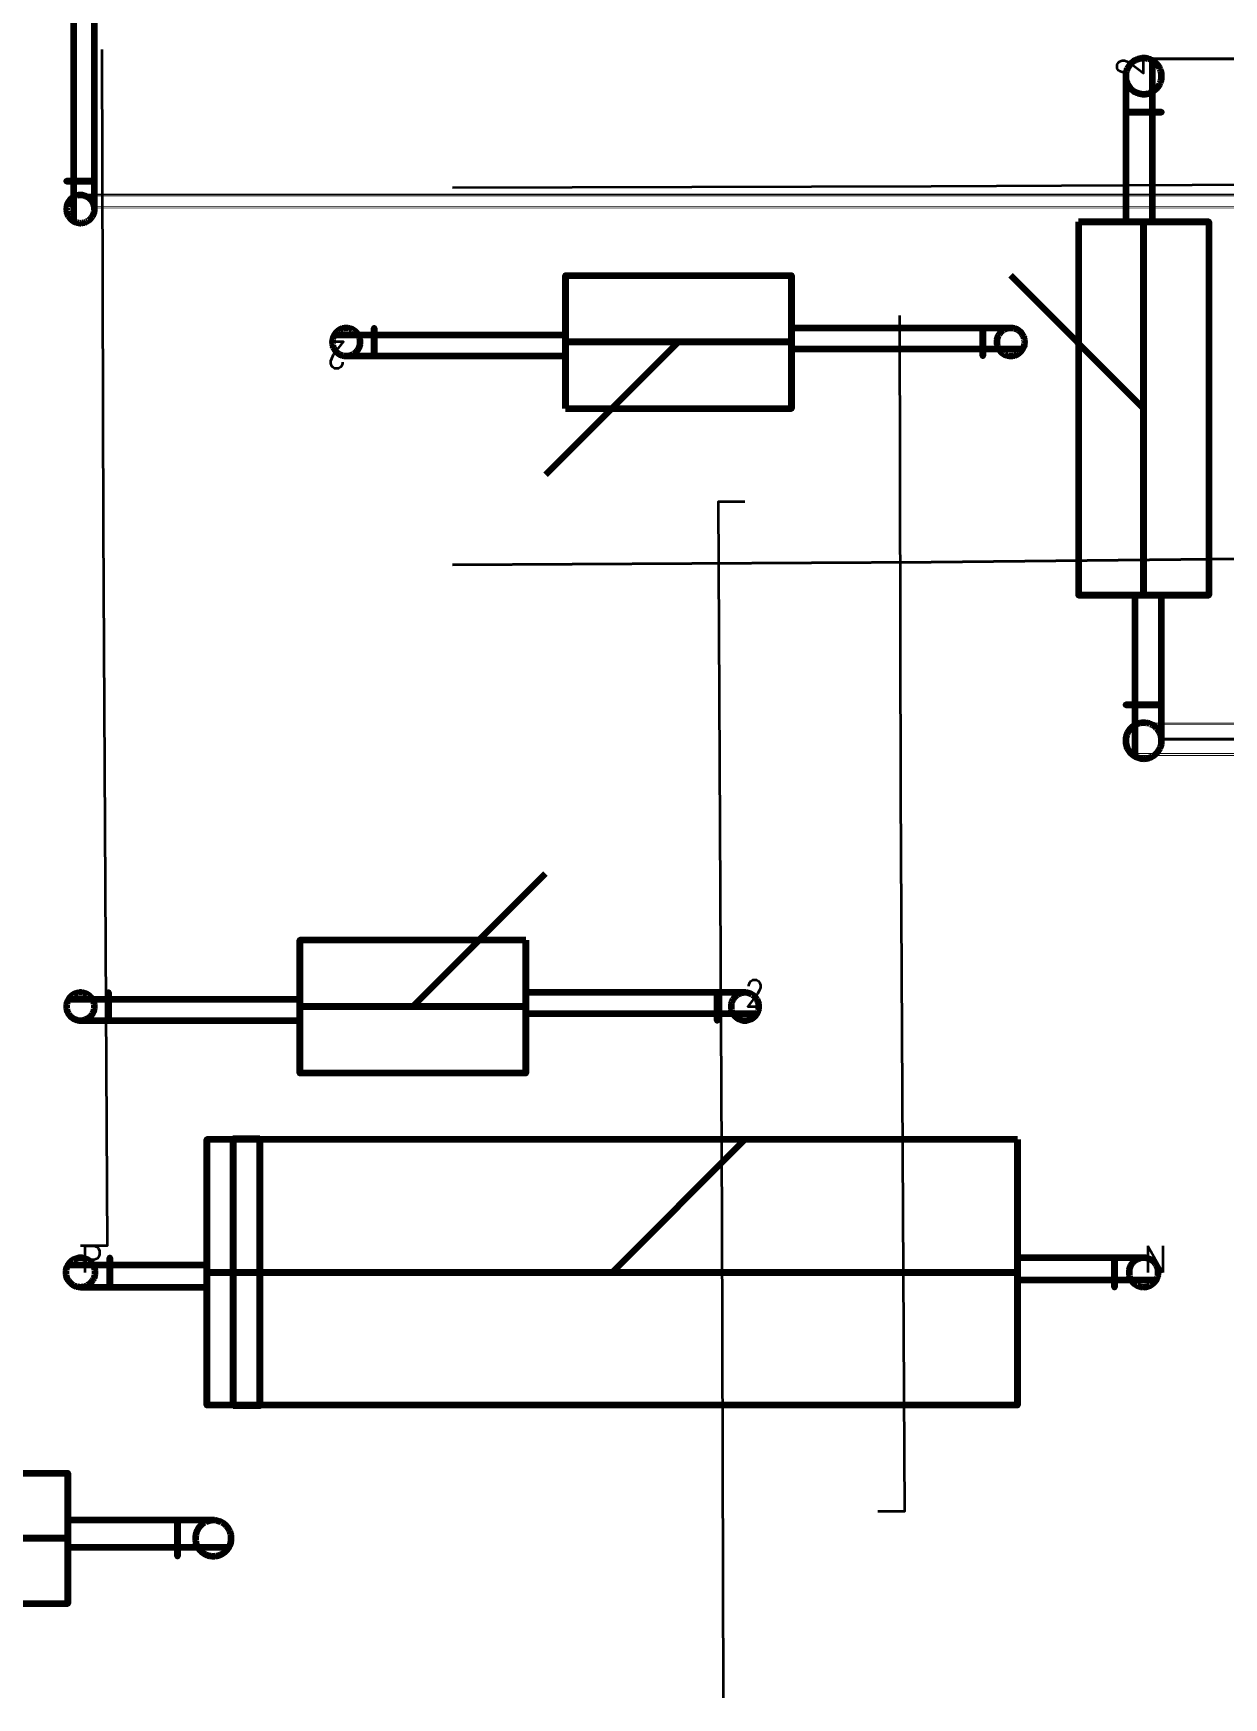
# Model space of a CAD drawing. Header units: inches. Extents: x -0.4 to 8, y -0.5 to 10.5.
# Drawn here: x 3.164 to 4.06, y 4.58 to 5.832 of the extents above; entities that cross this region are included whole.
import ezdxf

# ---------------------------------------------------------------- set-up
doc = ezdxf.new("R2010")
doc.units = ezdxf.units.IN
doc.header["$LTSCALE"] = 0.504853
doc.header["$MEASUREMENT"] = 0
for name, color, linetype in [('1', 7, 'Continuous'), ('2', 7, 'Continuous'), ('25', 7, 'Continuous'), ('3', 7, 'Continuous'), ('35', 7, 'Continuous'), ('5', 7, 'Continuous')]:
    doc.layers.add(name, color=color, linetype=linetype)
doc.styles.get("Standard").update_dxf_attribs({"font": 'ROMANS.SHX'})

# ---------------------------------------------------------------- blocks, each defined once
blk = doc.blocks.new('C12')
at = {"layer": '3', "color": 2, "linetype": 'Continuous', "lineweight": 211, "insert": (0, 0.02), "char_height": 0.02, "attachment_point": 1}
blk.add_mtext('{\\W210.000000;1}', dxfattribs=at)
blk = doc.blocks.new('C11')
at = {"layer": '1', "color": 2, "linetype": 'Continuous', "lineweight": 211}
for points, weights, knots in [([(0, -0.0105, -0.082), (-0.018187, -0.0105, -0.082), (-0.009093, 0.00525, -0.082), (0, 0.021, -0.082), (0.009093, 0.00525, -0.082), (0.018187, -0.0105, -0.082), (0, -0.0105, -0.082)], [1, 0.5, 1, 0.5, 1, 0.5, 1], [0, 0, 0, 0.33333333, 0.33333333, 0.66666667, 0.66666667, 1, 1, 1]), ([(0, -0.0105, 0.029), (-0.018187, -0.0105, 0.029), (-0.009093, 0.00525, 0.029), (0, 0.021, 0.029), (0.009093, 0.00525, 0.029), (0.018187, -0.0105, 0.029), (0, -0.0105, 0.029)], [1, 0.5, 1, 0.5, 1, 0.5, 1], [0, 0, 0, 0.33333333, 0.33333333, 0.66666667, 0.66666667, 1, 1, 1]), ([(0.165, 0.00525, 0.059093), (0.093, 0.00525, 0.059093), (0.021, 0.00525, 0.059093), (-0.009093, 0.00525, 0.059093), (-0.009093, 0.00525, 0.029), (-0.009093, 0.00525, -0.0265), (-0.009093, 0.00525, -0.082)], [1, 1, 1, 0.707106781187, 1, 1, 1], [0, 0, 0, 0.50579827, 0.50579827, 0.61011384, 0.61011384, 1, 1, 1]), ([(0.165, 0.00525, 0.040907), (0.093, 0.00525, 0.040907), (0.021, 0.00525, 0.040907), (0.009093, 0.00525, 0.040907), (0.009093, 0.00525, 0.029), (0.009093, 0.00525, -0.0265), (0.009093, 0.00525, -0.082)], [1, 1, 1, 0.707106781187, 1, 1, 1], [0, 0, 0, 0.50579827, 0.50579827, 0.61011384, 0.61011384, 1, 1, 1]), ([(0.021, -0.0105, 0.05), (0.021, -0.0105, 0.068187), (0.021, 0.00525, 0.059093), (0.021, 0.021, 0.05), (0.021, 0.00525, 0.040907), (0.021, -0.0105, 0.031813), (0.021, -0.0105, 0.05)], [1, 0.5, 1, 0.5, 1, 0.5, 1], [0, 0, 0, 0.33333333, 0.33333333, 0.66666667, 0.66666667, 1, 1, 1]), ([(0, -0.0105, -0.082), (0, -0.0105, -0.0265), (0, -0.0105, 0.029), (0, -0.0105, 0.05), (0.021, -0.0105, 0.05), (0.093, -0.0105, 0.05), (0.165, -0.0105, 0.05)], [1, 1, 1, 0.707106781187, 1, 1, 1], [0, 0, 0, 0.38988616, 0.38988616, 0.49420173, 0.49420173, 1, 1, 1])]:
    blk.add_rational_spline(points, weights, degree=2, knots=knots, dxfattribs=at)
blk = doc.blocks.new('35687')
at = {"layer": '3', "color": 2, "linetype": 'Continuous', "lineweight": 211, "insert": (0, 0.02), "char_height": 0.02, "attachment_point": 1}
blk.add_mtext('{\\W210.000000;1}', dxfattribs=at)
blk = doc.blocks.new('35963')
at = {"layer": '3', "color": 2, "linetype": 'Continuous', "lineweight": 211, "insert": (0, 0.02), "char_height": 0.02, "attachment_point": 1}
blk.add_mtext('{\\W210.000000;1}', dxfattribs=at)
blk = doc.blocks.new('C22')
at = {"color": 1, "linetype": 'Continuous', "lineweight": 211}
for p, q in [((0.335, 0.05, 0.05), (0.165, 0.05, 0.05)), ((0.335, 0.05, 0.05), (0.165, 0.05, 0.05)), ((0.335, 0.05, 0.05), (0.165, 0.05, 0.05)), ((0.165, 0, 0.1), (0.335, 0, 0.1)), ((0.335, 0), (0.165, 0)), ((0.165, 0, 0.1), (0.335, 0, 0.1)), ((0.335, 0), (0.165, 0)), ((0.165, 0, 0.1), (0.335, 0, 0.1)), ((0.335, 0), (0.165, 0)), ((0.335, -0.05, 0.05), (0.165, -0.05, 0.05)), ((0.335, -0.05, 0.05), (0.165, -0.05, 0.05)), ((0.335, -0.05, 0.05), (0.165, -0.05, 0.05))]:
    blk.add_line(p, q, dxfattribs=at)
at = {"color": 1, "linetype": 'Continuous', "lineweight": 211, "extrusion": (-1, 0, 0)}
blk.add_circle((0, 0.05, -0.165), 0.05, dxfattribs=at)
blk.add_circle((0, 0.05, -0.165), 0.05, dxfattribs=at)
blk.add_circle((0, 0.05, -0.165), 0.05, dxfattribs=at)
at = {"color": 1, "linetype": 'Continuous', "lineweight": 211, "extrusion": (1, 0, 0)}
for centre in [(0, 0.05, 0.165), (0, 0.05, 0.335), (0, 0.05, 0.335), (0, 0.05, 0.335), (0, 0.05, 0.335)]:
    blk.add_circle(centre, 0.05, dxfattribs=at)
at = {"layer": '1', "color": 2, "linetype": 'Continuous', "lineweight": 211}
for points, weights, knots in [([(0, -0.0105, -0.082), (-0.018187, -0.0105, -0.082), (-0.009093, 0.00525, -0.082), (0, 0.021, -0.082), (0.009093, 0.00525, -0.082), (0.018187, -0.0105, -0.082), (0, -0.0105, -0.082)], [1, 0.5, 1, 0.5, 1, 0.5, 1], [0, 0, 0, 0.33333333, 0.33333333, 0.66666667, 0.66666667, 1, 1, 1]), ([(0, -0.0105, 0.029), (-0.018187, -0.0105, 0.029), (-0.009093, 0.00525, 0.029), (0, 0.021, 0.029), (0.009093, 0.00525, 0.029), (0.018187, -0.0105, 0.029), (0, -0.0105, 0.029)], [1, 0.5, 1, 0.5, 1, 0.5, 1], [0, 0, 0, 0.33333333, 0.33333333, 0.66666667, 0.66666667, 1, 1, 1]), ([(0.165, 0.00525, 0.059093), (0.093, 0.00525, 0.059093), (0.021, 0.00525, 0.059093), (-0.009093, 0.00525, 0.059093), (-0.009093, 0.00525, 0.029), (-0.009093, 0.00525, -0.0265), (-0.009093, 0.00525, -0.082)], [1, 1, 1, 0.707106781187, 1, 1, 1], [0, 0, 0, 0.50579827, 0.50579827, 0.61011384, 0.61011384, 1, 1, 1]), ([(0.165, 0.00525, 0.040907), (0.093, 0.00525, 0.040907), (0.021, 0.00525, 0.040907), (0.009093, 0.00525, 0.040907), (0.009093, 0.00525, 0.029), (0.009093, 0.00525, -0.0265), (0.009093, 0.00525, -0.082)], [1, 1, 1, 0.707106781187, 1, 1, 1], [0, 0, 0, 0.50579827, 0.50579827, 0.61011384, 0.61011384, 1, 1, 1]), ([(0.021, -0.0105, 0.05), (0.021, -0.0105, 0.068187), (0.021, 0.00525, 0.059093), (0.021, 0.021, 0.05), (0.021, 0.00525, 0.040907), (0.021, -0.0105, 0.031813), (0.021, -0.0105, 0.05)], [1, 0.5, 1, 0.5, 1, 0.5, 1], [0, 0, 0, 0.33333333, 0.33333333, 0.66666667, 0.66666667, 1, 1, 1]), ([(0.165, -0.0105, 0.05), (0.165, -0.0105, 0.031813), (0.165, 0.00525, 0.040907), (0.165, 0.021, 0.05), (0.165, 0.00525, 0.059093), (0.165, -0.0105, 0.068187), (0.165, -0.0105, 0.05)], [1, 0.5, 1, 0.5, 1, 0.5, 1], [0, 0, 0, 0.33333333, 0.33333333, 0.66666667, 0.66666667, 1, 1, 1]), ([(0.5, 0.0105, -0.082), (0.5, 0.0105, -0.0265), (0.5, 0.0105, 0.029), (0.5, 0.0105, 0.05), (0.479, 0.0105, 0.05), (0.407, 0.0105, 0.05), (0.335, 0.0105, 0.05)], [1, 1, 1, 0.707106781187, 1, 1, 1], [0, 0, 0, 0.38988616, 0.38988616, 0.49420173, 0.49420173, 1, 1, 1]), ([(0.335, 0.0105, 0.05), (0.335, 0.0105, 0.031813), (0.335, -0.00525, 0.040907), (0.335, -0.021, 0.05), (0.335, -0.00525, 0.059093), (0.335, 0.0105, 0.068187), (0.335, 0.0105, 0.05)], [1, 0.5, 1, 0.5, 1, 0.5, 1], [0, 0, 0, 0.33333333, 0.33333333, 0.66666667, 0.66666667, 1, 1, 1]), ([(0.479, 0.0105, 0.05), (0.479, 0.0105, 0.068187), (0.479, -0.00525, 0.059093), (0.479, -0.021, 0.05), (0.479, -0.00525, 0.040907), (0.479, 0.0105, 0.031813), (0.479, 0.0105, 0.05)], [1, 0.5, 1, 0.5, 1, 0.5, 1], [0, 0, 0, 0.33333333, 0.33333333, 0.66666667, 0.66666667, 1, 1, 1]), ([(0.5, 0.0105, 0.029), (0.518187, 0.0105, 0.029), (0.509093, -0.00525, 0.029), (0.5, -0.021, 0.029), (0.490907, -0.00525, 0.029), (0.481813, 0.0105, 0.029), (0.5, 0.0105, 0.029)], [1, 0.5, 1, 0.5, 1, 0.5, 1], [0, 0, 0, 0.33333333, 0.33333333, 0.66666667, 0.66666667, 1, 1, 1]), ([(0.5, 0.0105, -0.082), (0.518187, 0.0105, -0.082), (0.509093, -0.00525, -0.082), (0.5, -0.021, -0.082), (0.490907, -0.00525, -0.082), (0.481813, 0.0105, -0.082), (0.5, 0.0105, -0.082)], [1, 0.5, 1, 0.5, 1, 0.5, 1], [0, 0, 0, 0.33333333, 0.33333333, 0.66666667, 0.66666667, 1, 1, 1]), ([(0, -0.0105, -0.082), (0, -0.0105, -0.0265), (0, -0.0105, 0.029), (0, -0.0105, 0.05), (0.021, -0.0105, 0.05), (0.093, -0.0105, 0.05), (0.165, -0.0105, 0.05)], [1, 1, 1, 0.707106781187, 1, 1, 1], [0, 0, 0, 0.38988616, 0.38988616, 0.49420173, 0.49420173, 1, 1, 1]), ([(0.335, -0.00525, 0.059093), (0.407, -0.00525, 0.059093), (0.479, -0.00525, 0.059093), (0.509093, -0.00525, 0.059093), (0.509093, -0.00525, 0.029), (0.509093, -0.00525, -0.0265), (0.509093, -0.00525, -0.082)], [1, 1, 1, 0.707106781187, 1, 1, 1], [0, 0, 0, 0.50579827, 0.50579827, 0.61011384, 0.61011384, 1, 1, 1]), ([(0.335, -0.00525, 0.040907), (0.407, -0.00525, 0.040907), (0.479, -0.00525, 0.040907), (0.490907, -0.00525, 0.040907), (0.490907, -0.00525, 0.029), (0.490907, -0.00525, -0.0265), (0.490907, -0.00525, -0.082)], [1, 1, 1, 0.707106781187, 1, 1, 1], [0, 0, 0, 0.50579827, 0.50579827, 0.61011384, 0.61011384, 1, 1, 1])]:
    blk.add_rational_spline(points, weights, degree=2, knots=knots, dxfattribs=at)
at = {"layer": '2', "color": 2, "linetype": 'Continuous', "lineweight": 211}
blk.add_line((0.25, 0, 0.05), (0.35, 0.1, 0.15), dxfattribs=at)
blk.add_point((0.25, 0, 0.05), dxfattribs=at)
at = {"layer": '3', "color": 2, "linetype": 'Continuous', "lineweight": 211, "insert": (0.5, 0.02), "char_height": 0.02, "attachment_point": 1}
blk.add_mtext('{\\W0.852075;2}', dxfattribs=at)
blk = doc.blocks.new('37341')
at = {"color": 1, "linetype": 'Continuous', "lineweight": 211}
for p, q in [((0.3905, 0.049, 0.049), (0.1095, 0.049, 0.049)), ((0.3905, 0.049, 0.049), (0.1095, 0.049, 0.049)), ((0.1095, 0, 0.098), (0.3905, 0, 0.098)), ((0.3905, 0), (0.1095, 0)), ((0.1095, 0, 0.098), (0.3905, 0, 0.098)), ((0.3905, 0), (0.1095, 0)), ((0.3905, -0.049, 0.049), (0.1095, -0.049, 0.049)), ((0.3905, -0.049, 0.049), (0.1095, -0.049, 0.049))]:
    blk.add_line(p, q, dxfattribs=at)
at = {"color": 1, "linetype": 'Continuous', "lineweight": 211, "extrusion": (-1, 0, 0)}
blk.add_circle((0, 0.049, -0.1095), 0.049, dxfattribs=at)
blk.add_circle((0, 0.049, -0.1095), 0.049, dxfattribs=at)
at = {"color": 1, "linetype": 'Continuous', "lineweight": 211, "extrusion": (1, 0, 0)}
blk.add_circle((0, 0.049, 0.1095), 0.049, dxfattribs=at)
blk.add_circle((0, 0.049, 0.1095), 0.049, dxfattribs=at)
at = {"layer": '1', "color": 2, "linetype": 'Continuous', "lineweight": 211}
for points, weights, knots in [([(0, -0.0135, -0.082), (-0.023383, -0.0135, -0.082), (-0.011691, 0.00675, -0.082), (0, 0.027, -0.082), (0.011691, 0.00675, -0.082), (0.023383, -0.0135, -0.082), (0, -0.0135, -0.082)], [1, 0.5, 1, 0.5, 1, 0.5, 1], [0, 0, 0, 0.33333333, 0.33333333, 0.66666667, 0.66666667, 1, 1, 1]), ([(0, -0.0135, 0.022), (-0.023383, -0.0135, 0.022), (-0.011691, 0.00675, 0.022), (0, 0.027, 0.022), (0.011691, 0.00675, 0.022), (0.023383, -0.0135, 0.022), (0, -0.0135, 0.022)], [1, 0.5, 1, 0.5, 1, 0.5, 1], [0, 0, 0, 0.33333333, 0.33333333, 0.66666667, 0.66666667, 1, 1, 1]), ([(0.027, -0.0135, 0.049), (0.027, -0.0135, 0.072383), (0.027, 0.00675, 0.060691), (0.027, 0.027, 0.049), (0.027, 0.00675, 0.037309), (0.027, -0.0135, 0.025617), (0.027, -0.0135, 0.049)], [1, 0.5, 1, 0.5, 1, 0.5, 1], [0, 0, 0, 0.33333333, 0.33333333, 0.66666667, 0.66666667, 1, 1, 1]), ([(0.1095, -0.0135, 0.049), (0.1095, -0.0135, 0.025617), (0.1095, 0.00675, 0.037309), (0.1095, 0.027, 0.049), (0.1095, 0.00675, 0.060691), (0.1095, -0.0135, 0.072383), (0.1095, -0.0135, 0.049)], [1, 0.5, 1, 0.5, 1, 0.5, 1], [0, 0, 0, 0.33333333, 0.33333333, 0.66666667, 0.66666667, 1, 1, 1]), ([(0.1095, 0.00675, 0.060691), (0.06825, 0.00675, 0.060691), (0.027, 0.00675, 0.060691), (-0.011691, 0.00675, 0.060691), (-0.011691, 0.00675, 0.022), (-0.011691, 0.00675, -0.03), (-0.011691, 0.00675, -0.082)], [1, 1, 1, 0.707106781187, 1, 1, 1], [0, 0, 0, 0.36718274, 0.36718274, 0.53712722, 0.53712722, 1, 1, 1]), ([(0.1095, 0.00675, 0.037309), (0.06825, 0.00675, 0.037309), (0.027, 0.00675, 0.037309), (0.011691, 0.00675, 0.037309), (0.011691, 0.00675, 0.022), (0.011691, 0.00675, -0.03), (0.011691, 0.00675, -0.082)], [1, 1, 1, 0.707106781187, 1, 1, 1], [0, 0, 0, 0.36718274, 0.36718274, 0.53712722, 0.53712722, 1, 1, 1]), ([(0, -0.0135, -0.082), (0, -0.0135, -0.03), (0, -0.0135, 0.022), (0, -0.0135, 0.049), (0.027, -0.0135, 0.049), (0.06825, -0.0135, 0.049), (0.1095, -0.0135, 0.049)], [1, 1, 1, 0.707106781187, 1, 1, 1], [0, 0, 0, 0.46287278, 0.46287278, 0.63281726, 0.63281726, 1, 1, 1])]:
    blk.add_rational_spline(points, weights, degree=2, knots=knots, dxfattribs=at)
blk = doc.blocks.new('C21')
at = {"color": 1, "linetype": 'Continuous', "lineweight": 211}
for p, q in [((0.335, 0.05, 0.05), (0.165, 0.05, 0.05)), ((0.335, 0.05, 0.05), (0.165, 0.05, 0.05)), ((0.335, 0.05, 0.05), (0.165, 0.05, 0.05)), ((0.165, 0, 0.1), (0.335, 0, 0.1)), ((0.335, 0), (0.165, 0)), ((0.165, 0, 0.1), (0.335, 0, 0.1)), ((0.335, 0), (0.165, 0)), ((0.165, 0, 0.1), (0.335, 0, 0.1)), ((0.335, 0), (0.165, 0)), ((0.335, -0.05, 0.05), (0.165, -0.05, 0.05)), ((0.335, -0.05, 0.05), (0.165, -0.05, 0.05)), ((0.335, -0.05, 0.05), (0.165, -0.05, 0.05))]:
    blk.add_line(p, q, dxfattribs=at)
at = {"color": 1, "linetype": 'Continuous', "lineweight": 211, "extrusion": (-1, 0, 0)}
blk.add_circle((0, 0.05, -0.165), 0.05, dxfattribs=at)
blk.add_circle((0, 0.05, -0.165), 0.05, dxfattribs=at)
blk.add_circle((0, 0.05, -0.165), 0.05, dxfattribs=at)
at = {"color": 1, "linetype": 'Continuous', "lineweight": 211, "extrusion": (1, 0, 0)}
for centre in [(0, 0.05, 0.165), (0, 0.05, 0.335), (0, 0.05, 0.335), (0, 0.05, 0.335), (0, 0.05, 0.335)]:
    blk.add_circle(centre, 0.05, dxfattribs=at)
at = {"layer": '1', "color": 2, "linetype": 'Continuous', "lineweight": 211}
for points, weights, knots in [([(0, -0.0105, -0.082), (-0.018187, -0.0105, -0.082), (-0.009093, 0.00525, -0.082), (0, 0.021, -0.082), (0.009093, 0.00525, -0.082), (0.018187, -0.0105, -0.082), (0, -0.0105, -0.082)], [1, 0.5, 1, 0.5, 1, 0.5, 1], [0, 0, 0, 0.33333333, 0.33333333, 0.66666667, 0.66666667, 1, 1, 1]), ([(0, -0.0105, 0.029), (-0.018187, -0.0105, 0.029), (-0.009093, 0.00525, 0.029), (0, 0.021, 0.029), (0.009093, 0.00525, 0.029), (0.018187, -0.0105, 0.029), (0, -0.0105, 0.029)], [1, 0.5, 1, 0.5, 1, 0.5, 1], [0, 0, 0, 0.33333333, 0.33333333, 0.66666667, 0.66666667, 1, 1, 1]), ([(0.165, 0.00525, 0.059093), (0.093, 0.00525, 0.059093), (0.021, 0.00525, 0.059093), (-0.009093, 0.00525, 0.059093), (-0.009093, 0.00525, 0.029), (-0.009093, 0.00525, -0.0265), (-0.009093, 0.00525, -0.082)], [1, 1, 1, 0.707106781187, 1, 1, 1], [0, 0, 0, 0.50579827, 0.50579827, 0.61011384, 0.61011384, 1, 1, 1]), ([(0.165, 0.00525, 0.040907), (0.093, 0.00525, 0.040907), (0.021, 0.00525, 0.040907), (0.009093, 0.00525, 0.040907), (0.009093, 0.00525, 0.029), (0.009093, 0.00525, -0.0265), (0.009093, 0.00525, -0.082)], [1, 1, 1, 0.707106781187, 1, 1, 1], [0, 0, 0, 0.50579827, 0.50579827, 0.61011384, 0.61011384, 1, 1, 1]), ([(0.021, -0.0105, 0.05), (0.021, -0.0105, 0.068187), (0.021, 0.00525, 0.059093), (0.021, 0.021, 0.05), (0.021, 0.00525, 0.040907), (0.021, -0.0105, 0.031813), (0.021, -0.0105, 0.05)], [1, 0.5, 1, 0.5, 1, 0.5, 1], [0, 0, 0, 0.33333333, 0.33333333, 0.66666667, 0.66666667, 1, 1, 1]), ([(0.165, -0.0105, 0.05), (0.165, -0.0105, 0.031813), (0.165, 0.00525, 0.040907), (0.165, 0.021, 0.05), (0.165, 0.00525, 0.059093), (0.165, -0.0105, 0.068187), (0.165, -0.0105, 0.05)], [1, 0.5, 1, 0.5, 1, 0.5, 1], [0, 0, 0, 0.33333333, 0.33333333, 0.66666667, 0.66666667, 1, 1, 1]), ([(0.5, 0.0105, -0.082), (0.5, 0.0105, -0.0265), (0.5, 0.0105, 0.029), (0.5, 0.0105, 0.05), (0.479, 0.0105, 0.05), (0.407, 0.0105, 0.05), (0.335, 0.0105, 0.05)], [1, 1, 1, 0.707106781187, 1, 1, 1], [0, 0, 0, 0.38988616, 0.38988616, 0.49420173, 0.49420173, 1, 1, 1]), ([(0.335, 0.0105, 0.05), (0.335, 0.0105, 0.031813), (0.335, -0.00525, 0.040907), (0.335, -0.021, 0.05), (0.335, -0.00525, 0.059093), (0.335, 0.0105, 0.068187), (0.335, 0.0105, 0.05)], [1, 0.5, 1, 0.5, 1, 0.5, 1], [0, 0, 0, 0.33333333, 0.33333333, 0.66666667, 0.66666667, 1, 1, 1]), ([(0.479, 0.0105, 0.05), (0.479, 0.0105, 0.068187), (0.479, -0.00525, 0.059093), (0.479, -0.021, 0.05), (0.479, -0.00525, 0.040907), (0.479, 0.0105, 0.031813), (0.479, 0.0105, 0.05)], [1, 0.5, 1, 0.5, 1, 0.5, 1], [0, 0, 0, 0.33333333, 0.33333333, 0.66666667, 0.66666667, 1, 1, 1]), ([(0.5, 0.0105, 0.029), (0.518187, 0.0105, 0.029), (0.509093, -0.00525, 0.029), (0.5, -0.021, 0.029), (0.490907, -0.00525, 0.029), (0.481813, 0.0105, 0.029), (0.5, 0.0105, 0.029)], [1, 0.5, 1, 0.5, 1, 0.5, 1], [0, 0, 0, 0.33333333, 0.33333333, 0.66666667, 0.66666667, 1, 1, 1]), ([(0.5, 0.0105, -0.082), (0.518187, 0.0105, -0.082), (0.509093, -0.00525, -0.082), (0.5, -0.021, -0.082), (0.490907, -0.00525, -0.082), (0.481813, 0.0105, -0.082), (0.5, 0.0105, -0.082)], [1, 0.5, 1, 0.5, 1, 0.5, 1], [0, 0, 0, 0.33333333, 0.33333333, 0.66666667, 0.66666667, 1, 1, 1]), ([(0, -0.0105, -0.082), (0, -0.0105, -0.0265), (0, -0.0105, 0.029), (0, -0.0105, 0.05), (0.021, -0.0105, 0.05), (0.093, -0.0105, 0.05), (0.165, -0.0105, 0.05)], [1, 1, 1, 0.707106781187, 1, 1, 1], [0, 0, 0, 0.38988616, 0.38988616, 0.49420173, 0.49420173, 1, 1, 1]), ([(0.335, -0.00525, 0.059093), (0.407, -0.00525, 0.059093), (0.479, -0.00525, 0.059093), (0.509093, -0.00525, 0.059093), (0.509093, -0.00525, 0.029), (0.509093, -0.00525, -0.0265), (0.509093, -0.00525, -0.082)], [1, 1, 1, 0.707106781187, 1, 1, 1], [0, 0, 0, 0.50579827, 0.50579827, 0.61011384, 0.61011384, 1, 1, 1]), ([(0.335, -0.00525, 0.040907), (0.407, -0.00525, 0.040907), (0.479, -0.00525, 0.040907), (0.490907, -0.00525, 0.040907), (0.490907, -0.00525, 0.029), (0.490907, -0.00525, -0.0265), (0.490907, -0.00525, -0.082)], [1, 1, 1, 0.707106781187, 1, 1, 1], [0, 0, 0, 0.50579827, 0.50579827, 0.61011384, 0.61011384, 1, 1, 1])]:
    blk.add_rational_spline(points, weights, degree=2, knots=knots, dxfattribs=at)
at = {"layer": '2', "color": 2, "linetype": 'Continuous', "lineweight": 211}
blk.add_line((0.25, 0, 0.05), (0.35, 0.1, 0.15), dxfattribs=at)
blk.add_point((0.25, 0, 0.05), dxfattribs=at)
at = {"layer": '3', "color": 2, "linetype": 'Continuous', "lineweight": 211, "insert": (0.5, 0.02), "char_height": 0.02, "attachment_point": 1}
blk.add_mtext('{\\W0.852075;2}', dxfattribs=at)
blk = doc.blocks.new('C13')
at = {"color": 1, "linetype": 'Continuous', "lineweight": 211}
for p, q in [((0.135, 0.1005, 0.1), (0.115, 0.1005, 0.1)), ((0.705, 0.1, 0.1), (0.095, 0.1, 0.1)), ((0.705, 0.1, 0.1), (0.095, 0.1, 0.1)), ((0.705, 0.1, 0.1), (0.095, 0.1, 0.1)), ((0.705, 0), (0.095, 0)), ((0.095, 0, 0.2), (0.705, 0, 0.2)), ((0.705, 0), (0.095, 0)), ((0.095, 0, 0.2), (0.705, 0, 0.2)), ((0.705, 0), (0.095, 0)), ((0.095, 0, 0.2), (0.705, 0, 0.2)), ((0.135, 0, -0.0005), (0.115, 0, -0.0005)), ((0.115, 0, 0.2005), (0.135, 0, 0.2005)), ((0.705, -0.1, 0.1), (0.095, -0.1, 0.1)), ((0.705, -0.1, 0.1), (0.095, -0.1, 0.1)), ((0.705, -0.1, 0.1), (0.095, -0.1, 0.1)), ((0.135, -0.1005, 0.1), (0.115, -0.1005, 0.1))]:
    blk.add_line(p, q, dxfattribs=at)
at = {"color": 1, "linetype": 'Continuous', "lineweight": 211, "extrusion": (-1, 0, 0)}
for centre, radius in [((0, 0.1, -0.115), 0.1005), ((0, 0.1, -0.095), 0.1), ((0, 0.1, -0.095), 0.1), ((0, 0.1, -0.095), 0.1)]:
    blk.add_circle(centre, radius, dxfattribs=at)
at = {"color": 1, "linetype": 'Continuous', "lineweight": 211, "extrusion": (1, 0, 0)}
for centre, radius in [((0, 0.1, 0.135), 0.1005), ((0, 0.1, 0.095), 0.1), ((0, 0.1, 0.705), 0.1), ((0, 0.1, 0.705), 0.1), ((0, 0.1, 0.705), 0.1), ((0, 0.1, 0.705), 0.1)]:
    blk.add_circle(centre, radius, dxfattribs=at)
at = {"layer": '1', "color": 2, "linetype": 'Continuous', "lineweight": 211}
for points, weights, knots in [([(0, -0.011, -0.082), (-0.019053, -0.011, -0.082), (-0.009526, 0.0055, -0.082), (0, 0.022, -0.082), (0.009526, 0.0055, -0.082), (0.019053, -0.011, -0.082), (0, -0.011, -0.082)], [1, 0.5, 1, 0.5, 1, 0.5, 1], [0, 0, 0, 0.33333333, 0.33333333, 0.66666667, 0.66666667, 1, 1, 1]), ([(0, -0.011, 0.078), (-0.019053, -0.011, 0.078), (-0.009526, 0.0055, 0.078), (0, 0.022, 0.078), (0.009526, 0.0055, 0.078), (0.019053, -0.011, 0.078), (0, -0.011, 0.078)], [1, 0.5, 1, 0.5, 1, 0.5, 1], [0, 0, 0, 0.33333333, 0.33333333, 0.66666667, 0.66666667, 1, 1, 1]), ([(0.095, 0.0055, 0.109526), (0.0585, 0.0055, 0.109526), (0.022, 0.0055, 0.109526), (-0.009526, 0.0055, 0.109526), (-0.009526, 0.0055, 0.078), (-0.009526, 0.0055, -0.002), (-0.009526, 0.0055, -0.082)], [1, 1, 1, 0.707106781187, 1, 1, 1], [0, 0, 0, 0.27639716, 0.27639716, 0.394198, 0.394198, 1, 1, 1]), ([(0.095, 0.0055, 0.090474), (0.0585, 0.0055, 0.090474), (0.022, 0.0055, 0.090474), (0.009526, 0.0055, 0.090474), (0.009526, 0.0055, 0.078), (0.009526, 0.0055, -0.002), (0.009526, 0.0055, -0.082)], [1, 1, 1, 0.707106781187, 1, 1, 1], [0, 0, 0, 0.27639716, 0.27639716, 0.394198, 0.394198, 1, 1, 1]), ([(0.022, -0.011, 0.1), (0.022, -0.011, 0.119053), (0.022, 0.0055, 0.109526), (0.022, 0.022, 0.1), (0.022, 0.0055, 0.090474), (0.022, -0.011, 0.080947), (0.022, -0.011, 0.1)], [1, 0.5, 1, 0.5, 1, 0.5, 1], [0, 0, 0, 0.33333333, 0.33333333, 0.66666667, 0.66666667, 1, 1, 1]), ([(0.095, -0.011, 0.1), (0.095, -0.011, 0.080947), (0.095, 0.0055, 0.090474), (0.095, 0.022, 0.1), (0.095, 0.0055, 0.109526), (0.095, -0.011, 0.119053), (0.095, -0.011, 0.1)], [1, 0.5, 1, 0.5, 1, 0.5, 1], [0, 0, 0, 0.33333333, 0.33333333, 0.66666667, 0.66666667, 1, 1, 1]), ([(0.8, 0.011, -0.082), (0.8, 0.011, -0.002), (0.8, 0.011, 0.078), (0.8, 0.011, 0.1), (0.778, 0.011, 0.1), (0.7415, 0.011, 0.1), (0.705, 0.011, 0.1)], [1, 1, 1, 0.707106781187, 1, 1, 1], [0, 0, 0, 0.605802, 0.605802, 0.72360284, 0.72360284, 1, 1, 1]), ([(0.705, 0.011, 0.1), (0.705, 0.011, 0.080947), (0.705, -0.0055, 0.090474), (0.705, -0.022, 0.1), (0.705, -0.0055, 0.109526), (0.705, 0.011, 0.119053), (0.705, 0.011, 0.1)], [1, 0.5, 1, 0.5, 1, 0.5, 1], [0, 0, 0, 0.33333333, 0.33333333, 0.66666667, 0.66666667, 1, 1, 1]), ([(0.778, 0.011, 0.1), (0.778, 0.011, 0.119053), (0.778, -0.0055, 0.109526), (0.778, -0.022, 0.1), (0.778, -0.0055, 0.090474), (0.778, 0.011, 0.080947), (0.778, 0.011, 0.1)], [1, 0.5, 1, 0.5, 1, 0.5, 1], [0, 0, 0, 0.33333333, 0.33333333, 0.66666667, 0.66666667, 1, 1, 1]), ([(0.8, 0.011, 0.078), (0.819053, 0.011, 0.078), (0.809526, -0.0055, 0.078), (0.8, -0.022, 0.078), (0.790474, -0.0055, 0.078), (0.780947, 0.011, 0.078), (0.8, 0.011, 0.078)], [1, 0.5, 1, 0.5, 1, 0.5, 1], [0, 0, 0, 0.33333333, 0.33333333, 0.66666667, 0.66666667, 1, 1, 1]), ([(0.8, 0.011, -0.082), (0.819053, 0.011, -0.082), (0.809526, -0.0055, -0.082), (0.8, -0.022, -0.082), (0.790474, -0.0055, -0.082), (0.780947, 0.011, -0.082), (0.8, 0.011, -0.082)], [1, 0.5, 1, 0.5, 1, 0.5, 1], [0, 0, 0, 0.33333333, 0.33333333, 0.66666667, 0.66666667, 1, 1, 1]), ([(0, -0.011, -0.082), (0, -0.011, -0.002), (0, -0.011, 0.078), (0, -0.011, 0.1), (0.022, -0.011, 0.1), (0.0585, -0.011, 0.1), (0.095, -0.011, 0.1)], [1, 1, 1, 0.707106781187, 1, 1, 1], [0, 0, 0, 0.605802, 0.605802, 0.72360284, 0.72360284, 1, 1, 1]), ([(0.705, -0.0055, 0.109526), (0.7415, -0.0055, 0.109526), (0.778, -0.0055, 0.109526), (0.809526, -0.0055, 0.109526), (0.809526, -0.0055, 0.078), (0.809526, -0.0055, -0.002), (0.809526, -0.0055, -0.082)], [1, 1, 1, 0.707106781187, 1, 1, 1], [0, 0, 0, 0.27639716, 0.27639716, 0.394198, 0.394198, 1, 1, 1]), ([(0.705, -0.0055, 0.090474), (0.7415, -0.0055, 0.090474), (0.778, -0.0055, 0.090474), (0.790474, -0.0055, 0.090474), (0.790474, -0.0055, 0.078), (0.790474, -0.0055, -0.002), (0.790474, -0.0055, -0.082)], [1, 1, 1, 0.707106781187, 1, 1, 1], [0, 0, 0, 0.27639716, 0.27639716, 0.394198, 0.394198, 1, 1, 1])]:
    blk.add_rational_spline(points, weights, degree=2, knots=knots, dxfattribs=at)
at = {"layer": '2', "color": 2, "linetype": 'Continuous', "lineweight": 211}
blk.add_line((0.4, 0, 0.1), (0.5, 0.1, 0.2), dxfattribs=at)
blk.add_point((0.4, 0, 0.1), dxfattribs=at)
at = {"layer": '3', "color": 2, "linetype": 'Continuous', "lineweight": 211, "char_height": 0.02, "attachment_point": 1}
for s, insert in [('{\\W0.934950;P}', (0, 0.02)), ('{\\W0.934950;N}', (0.8, 0.02))]:
    blk.add_mtext(s, dxfattribs=dict(at, insert=insert))
blk = doc.blocks.new('37639')
at = {"color": 1, "linetype": 'Continuous', "lineweight": 211}
for p, q in [((0.3905, 0.049, 0.049), (0.1095, 0.049, 0.049)), ((0.3905, 0.049, 0.049), (0.1095, 0.049, 0.049)), ((0.1095, 0, 0.098), (0.3905, 0, 0.098)), ((0.3905, 0), (0.1095, 0)), ((0.1095, 0, 0.098), (0.3905, 0, 0.098)), ((0.3905, 0), (0.1095, 0)), ((0.3905, -0.049, 0.049), (0.1095, -0.049, 0.049)), ((0.3905, -0.049, 0.049), (0.1095, -0.049, 0.049))]:
    blk.add_line(p, q, dxfattribs=at)
at = {"color": 1, "linetype": 'Continuous', "lineweight": 211, "extrusion": (-1, 0, 0)}
blk.add_circle((0, 0.049, -0.1095), 0.049, dxfattribs=at)
blk.add_circle((0, 0.049, -0.1095), 0.049, dxfattribs=at)
at = {"color": 1, "linetype": 'Continuous', "lineweight": 211, "extrusion": (1, 0, 0)}
for centre in [(0, 0.049, 0.1095), (0, 0.049, 0.1095), (0, 0.049, 0.3905), (0, 0.049, 0.3905), (0, 0.049, 0.3905), (0, 0.049, 0.3905)]:
    blk.add_circle(centre, 0.049, dxfattribs=at)
at = {"layer": '1', "color": 2, "linetype": 'Continuous', "lineweight": 211}
for points, weights, knots in [([(0, -0.0135, -0.082), (-0.023383, -0.0135, -0.082), (-0.011691, 0.00675, -0.082), (0, 0.027, -0.082), (0.011691, 0.00675, -0.082), (0.023383, -0.0135, -0.082), (0, -0.0135, -0.082)], [1, 0.5, 1, 0.5, 1, 0.5, 1], [0, 0, 0, 0.33333333, 0.33333333, 0.66666667, 0.66666667, 1, 1, 1]), ([(0, -0.0135, 0.022), (-0.023383, -0.0135, 0.022), (-0.011691, 0.00675, 0.022), (0, 0.027, 0.022), (0.011691, 0.00675, 0.022), (0.023383, -0.0135, 0.022), (0, -0.0135, 0.022)], [1, 0.5, 1, 0.5, 1, 0.5, 1], [0, 0, 0, 0.33333333, 0.33333333, 0.66666667, 0.66666667, 1, 1, 1]), ([(0.027, -0.0135, 0.049), (0.027, -0.0135, 0.072383), (0.027, 0.00675, 0.060691), (0.027, 0.027, 0.049), (0.027, 0.00675, 0.037309), (0.027, -0.0135, 0.025617), (0.027, -0.0135, 0.049)], [1, 0.5, 1, 0.5, 1, 0.5, 1], [0, 0, 0, 0.33333333, 0.33333333, 0.66666667, 0.66666667, 1, 1, 1]), ([(0.1095, -0.0135, 0.049), (0.1095, -0.0135, 0.025617), (0.1095, 0.00675, 0.037309), (0.1095, 0.027, 0.049), (0.1095, 0.00675, 0.060691), (0.1095, -0.0135, 0.072383), (0.1095, -0.0135, 0.049)], [1, 0.5, 1, 0.5, 1, 0.5, 1], [0, 0, 0, 0.33333333, 0.33333333, 0.66666667, 0.66666667, 1, 1, 1]), ([(0.5, 0.0135, -0.082), (0.5, 0.0135, -0.03), (0.5, 0.0135, 0.022), (0.5, 0.0135, 0.049), (0.473, 0.0135, 0.049), (0.43175, 0.0135, 0.049), (0.3905, 0.0135, 0.049)], [1, 1, 1, 0.707106781187, 1, 1, 1], [0, 0, 0, 0.46287278, 0.46287278, 0.63281726, 0.63281726, 1, 1, 1]), ([(0.3905, 0.0135, 0.049), (0.3905, 0.0135, 0.025617), (0.3905, -0.00675, 0.037309), (0.3905, -0.027, 0.049), (0.3905, -0.00675, 0.060691), (0.3905, 0.0135, 0.072383), (0.3905, 0.0135, 0.049)], [1, 0.5, 1, 0.5, 1, 0.5, 1], [0, 0, 0, 0.33333333, 0.33333333, 0.66666667, 0.66666667, 1, 1, 1]), ([(0.473, 0.0135, 0.049), (0.473, 0.0135, 0.072383), (0.473, -0.00675, 0.060691), (0.473, -0.027, 0.049), (0.473, -0.00675, 0.037309), (0.473, 0.0135, 0.025617), (0.473, 0.0135, 0.049)], [1, 0.5, 1, 0.5, 1, 0.5, 1], [0, 0, 0, 0.33333333, 0.33333333, 0.66666667, 0.66666667, 1, 1, 1]), ([(0.5, 0.0135, 0.022), (0.523383, 0.0135, 0.022), (0.511691, -0.00675, 0.022), (0.5, -0.027, 0.022), (0.488309, -0.00675, 0.022), (0.476617, 0.0135, 0.022), (0.5, 0.0135, 0.022)], [1, 0.5, 1, 0.5, 1, 0.5, 1], [0, 0, 0, 0.33333333, 0.33333333, 0.66666667, 0.66666667, 1, 1, 1]), ([(0.5, 0.0135, -0.082), (0.523383, 0.0135, -0.082), (0.511691, -0.00675, -0.082), (0.5, -0.027, -0.082), (0.488309, -0.00675, -0.082), (0.476617, 0.0135, -0.082), (0.5, 0.0135, -0.082)], [1, 0.5, 1, 0.5, 1, 0.5, 1], [0, 0, 0, 0.33333333, 0.33333333, 0.66666667, 0.66666667, 1, 1, 1]), ([(0.1095, 0.00675, 0.060691), (0.06825, 0.00675, 0.060691), (0.027, 0.00675, 0.060691), (-0.011691, 0.00675, 0.060691), (-0.011691, 0.00675, 0.022), (-0.011691, 0.00675, -0.03), (-0.011691, 0.00675, -0.082)], [1, 1, 1, 0.707106781187, 1, 1, 1], [0, 0, 0, 0.36718274, 0.36718274, 0.53712722, 0.53712722, 1, 1, 1]), ([(0.1095, 0.00675, 0.037309), (0.06825, 0.00675, 0.037309), (0.027, 0.00675, 0.037309), (0.011691, 0.00675, 0.037309), (0.011691, 0.00675, 0.022), (0.011691, 0.00675, -0.03), (0.011691, 0.00675, -0.082)], [1, 1, 1, 0.707106781187, 1, 1, 1], [0, 0, 0, 0.36718274, 0.36718274, 0.53712722, 0.53712722, 1, 1, 1]), ([(0.3905, -0.00675, 0.060691), (0.43175, -0.00675, 0.060691), (0.473, -0.00675, 0.060691), (0.511691, -0.00675, 0.060691), (0.511691, -0.00675, 0.022), (0.511691, -0.00675, -0.03), (0.511691, -0.00675, -0.082)], [1, 1, 1, 0.707106781187, 1, 1, 1], [0, 0, 0, 0.36718274, 0.36718274, 0.53712722, 0.53712722, 1, 1, 1]), ([(0.3905, -0.00675, 0.037309), (0.43175, -0.00675, 0.037309), (0.473, -0.00675, 0.037309), (0.488309, -0.00675, 0.037309), (0.488309, -0.00675, 0.022), (0.488309, -0.00675, -0.03), (0.488309, -0.00675, -0.082)], [1, 1, 1, 0.707106781187, 1, 1, 1], [0, 0, 0, 0.36718274, 0.36718274, 0.53712722, 0.53712722, 1, 1, 1]), ([(0, -0.0135, -0.082), (0, -0.0135, -0.03), (0, -0.0135, 0.022), (0, -0.0135, 0.049), (0.027, -0.0135, 0.049), (0.06825, -0.0135, 0.049), (0.1095, -0.0135, 0.049)], [1, 1, 1, 0.707106781187, 1, 1, 1], [0, 0, 0, 0.46287278, 0.46287278, 0.63281726, 0.63281726, 1, 1, 1])]:
    blk.add_rational_spline(points, weights, degree=2, knots=knots, dxfattribs=at)
at = {"layer": '2', "color": 2, "linetype": 'Continuous', "lineweight": 211}
blk.add_line((0.25, 0, 0.049), (0.35, 0.1, 0.149), dxfattribs=at)
blk.add_point((0.25, 0, 0.049), dxfattribs=at)
at = {"layer": '3', "color": 2, "linetype": 'Continuous', "lineweight": 211, "insert": (0.5, 0.02), "char_height": 0.02, "attachment_point": 1}
blk.add_mtext('{\\W0.852075;2}', dxfattribs=at)
blk = doc.blocks.new('R7')
at = {"layer": '3', "color": 2, "linetype": 'Continuous', "lineweight": 211, "insert": (0, 0.02), "char_height": 0.02, "attachment_point": 1}
blk.add_mtext('{\\W210.000000;1}', dxfattribs=at)
blk = doc.blocks.new('Q3')
at = {"layer": '3', "color": 5, "linetype": 'Continuous', "lineweight": 211, "insert": (0, 0.04), "char_height": 0.04, "attachment_point": 1}
blk.add_mtext('{\\W105.000000;1}', dxfattribs=at)

msp = doc.modelspace()

# ---------------------------------------------------------------- block references
at = {"layer": '25', "color": 8, "linetype": 'Continuous', "lineweight": 211}
for name, p, rotation in [('37639', (4, 5.3), 90), ('35963', (3.8, 6.7), 270), ('R7', (3.7, 3.5), 90), ('37341', (3.3, 4.7), 180)]:
    msp.add_blockref(name, p, dxfattribs=dict(at, rotation=rotation))
msp.add_blockref('35687', (2.4, 5.7), dxfattribs=at)
at = {"layer": '35', "color": 8, "linetype": 'Continuous', "lineweight": 211}
msp.add_blockref('Q3', (2.4, 5.4), dxfattribs=at)
at = {"layer": '5', "color": 8, "linetype": 'Continuous', "lineweight": 211}
for name, p, rotation in [('C11', (3.2, 5.7), 90), ('C12', (3.2, 6.9), 270), ('C22', (3.9, 5.6), 180)]:
    msp.add_blockref(name, p, dxfattribs=dict(at, rotation=rotation))
for name, p in [('C21', (3.2, 5.1)), ('C13', (3.2, 4.9))]:
    msp.add_blockref(name, p, dxfattribs=at)

doc.saveas('drawing.dxf')
